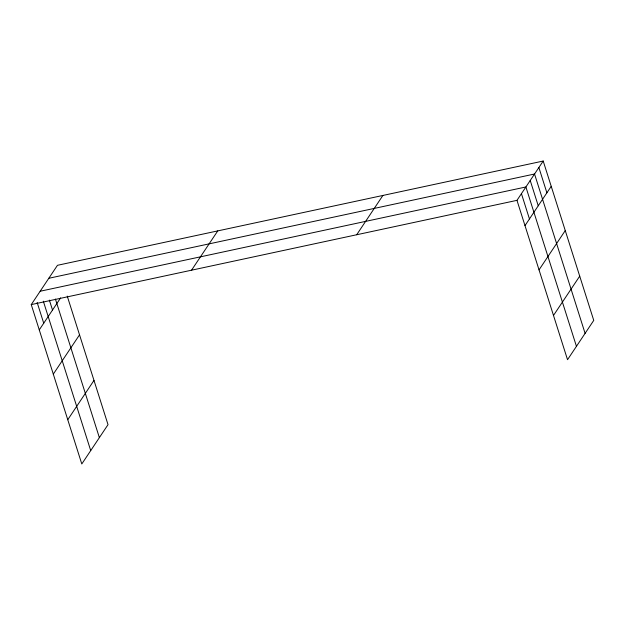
<?xml version="1.0" encoding="UTF-8"?>
<svg xmlns="http://www.w3.org/2000/svg" width="625" height="625" viewBox="0 0 625 625"><rect width="100%" height="100%" fill="white"/><g stroke="black" fill="none" stroke-linecap="round" stroke-linejoin="round"><path stroke-width="0.94" d="M67.25 296.117L108.023 424.656L81.797 463.961L31.25 304.602L57.469 265.305L543.203 161.039L593.75 320.398L567.531 359.695L516.977 200.344L543.203 161.039M39.273 329.891L60.625 297.883M53.305 374.133L79.531 334.828M67.766 419.719L93.984 380.414M191.539 270.195L217.766 230.898M356.688 234.75L382.906 195.445M525 225.625L551.219 186.328M539.031 269.875L565.258 230.57M553.492 315.453L579.719 276.148M48.82 278.273L534.547 174.008L585.094 333.367M40.164 291.242L525.891 186.977L576.445 346.336M31.25 304.602L516.977 200.344M538.875 167.523L546.891 192.812M530.219 180.492L538.242 205.781M521.438 193.664L529.453 218.945M55.406 299.039L99.367 437.625M49.359 300.109L52.516 310.039M43.32 301.18L90.719 450.594M37.141 302.438L43.727 323.211"/></g></svg>
